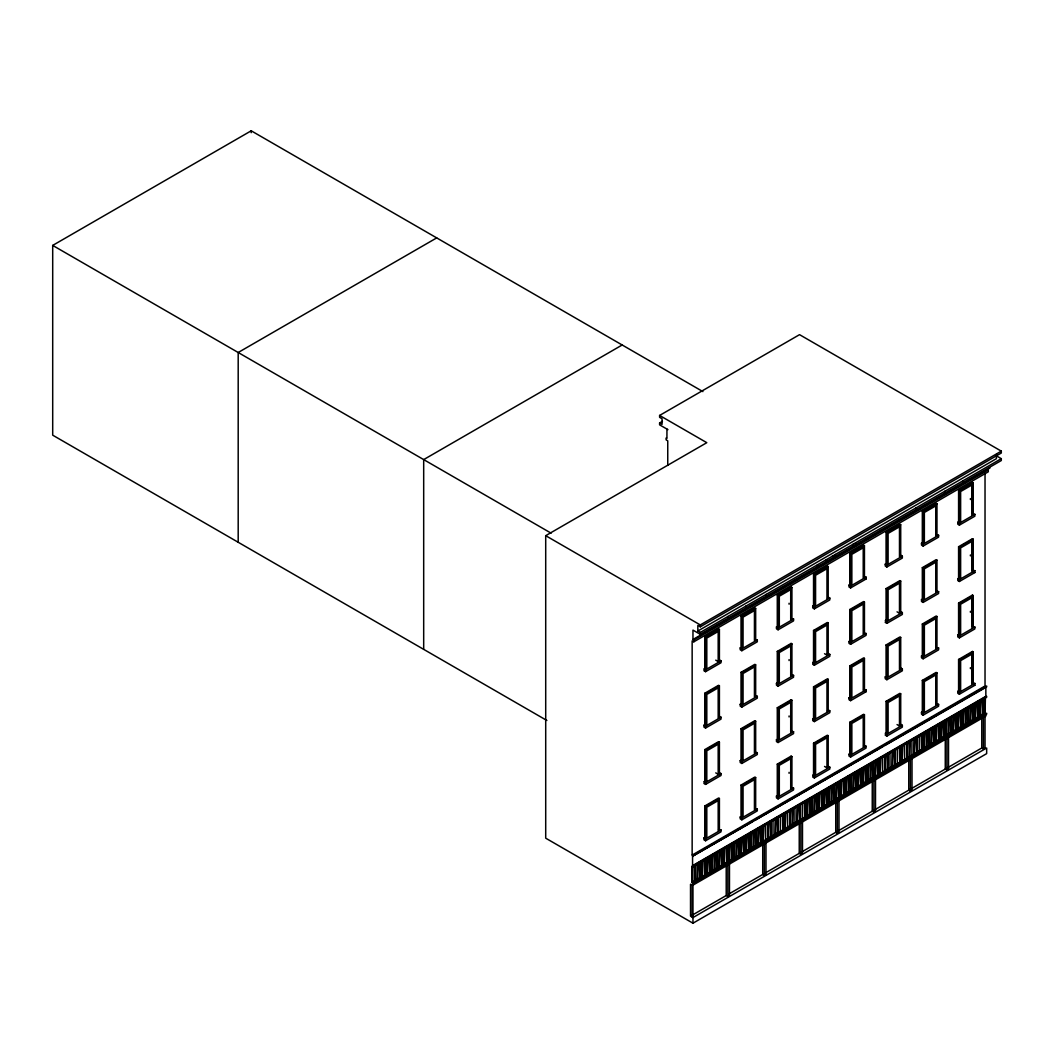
<?xml version="1.0" encoding="UTF-8"?>
<svg xmlns="http://www.w3.org/2000/svg" width="1054" height="1054" viewBox="0 0 1054 1054"><rect width="100%" height="100%" fill="white"/><g stroke="black" fill="none" stroke-linecap="round" stroke-linejoin="round"><path stroke-width="1.5" d="M546.868 720.475L52.7 435.17L52.7 245.411L251.208 130.801L702.899 391.587M436.699 237.901L238.191 352.51L238.191 542.27M622.189 344.987L423.682 459.597L423.682 649.356M667.946 429.65L659.606 424.841L659.606 422.957L662.044 424.367L662.044 418.728L659.606 417.318L659.606 415.447L799.538 334.658L1001.3 451.138L1001.3 453.022L700.291 626.814L697.84 625.404L697.84 631.03L700.291 632.44L1001.3 458.661L1001.3 460.532L700.291 634.324L700.291 632.44M659.606 422.957L662.439 421.323M807.878 816.929L985.846 714.177L985.846 716.061L692.557 885.386L690.528 884.201L690.528 916.15L692.965 917.56L986.663 747.997L986.663 753.636L692.965 923.199L545.708 838.18L545.708 535.682L706.799 442.68L659.606 415.447M545.708 535.682L700.291 624.93L1001.3 451.138M697.84 631.03L996.425 458.661L996.425 454.432M701.094 634.798L692.965 630.094L692.965 639.488L989.917 468.055M692.965 639.488L693.782 639.962L988.283 469.926L988.283 471.81L693.782 641.833L692.149 640.898L692.149 855.084L692.965 855.558L986.663 685.996L986.663 686.931L692.557 856.256L692.557 882.567L692.557 866.599M719.408 659.923L721.028 660.858L721.028 662.742L705.574 671.661L703.953 670.726L704.757 668.381L704.757 636.906L718.591 628.922L719.408 629.396L719.408 661.807M741.028 647.446L741.028 615.971L754.848 607.987L755.665 608.461L755.665 639.923L754.44 640.634L754.44 610.569L743.057 617.143L743.057 647.209L740.211 647.907L740.211 649.791L741.832 650.726L757.299 641.807L757.299 639.923L754.848 639.462L755.665 639.923M777.285 626.511L777.285 595.036L791.119 587.052L791.923 587.526L791.923 618.988L790.711 619.699L790.711 589.634L779.314 596.208L779.314 626.274L776.469 626.972L776.469 628.856L778.102 629.791L793.557 620.872L793.557 618.988L791.119 618.527L791.119 587.052M813.543 605.576L813.543 574.101L827.377 566.117L828.194 566.591L828.194 598.053L826.968 598.764L826.968 568.699L815.572 575.273L815.572 605.339L812.726 606.037L812.726 607.921L814.36 608.856L829.814 599.937L829.814 598.053L828.194 597.117M849.801 584.641L849.801 553.166L863.634 545.181L864.451 545.656L864.451 577.118L863.226 577.829L863.226 547.764L851.843 554.338L851.843 584.403L848.997 585.102L848.997 586.986L850.618 587.921L866.072 579.002L866.072 577.118L863.634 576.657L864.451 577.118M886.071 563.706L886.071 532.23L899.892 524.246L900.709 524.721L900.709 556.183L899.484 556.894L899.484 526.829L888.1 533.403L888.1 563.468L885.255 564.167L885.255 566.051L886.875 566.986L902.343 558.067L902.343 556.183L900.709 555.247M922.329 542.77L922.329 511.295L936.163 503.311L936.966 503.786L936.966 535.248L935.754 535.959L935.754 505.894L924.358 512.468L924.358 542.533L921.512 543.232L921.512 545.116L923.146 546.051L938.6 537.132L938.6 535.248L936.163 534.786L936.966 535.248M958.587 521.835L958.587 490.36L972.42 482.376L973.237 482.851L973.237 514.312L972.012 515.024L972.012 484.959L960.629 491.533L960.629 521.598L957.77 522.297L957.77 524.181L959.404 525.116L974.858 516.197L974.858 514.312L972.42 513.851L972.42 482.376M704.757 636.906L705.574 637.38L719.408 629.396M741.028 615.971L741.832 616.445L755.665 608.461M777.285 595.036L778.102 595.51L791.923 587.526M813.543 574.101L814.36 574.575L828.194 566.591M849.801 553.166L850.618 553.64L864.451 545.656M886.071 532.23L886.875 532.705L900.709 524.721M922.329 511.295L923.146 511.77L936.966 503.786M958.587 490.36L959.404 490.835L973.237 482.851M704.757 668.381L706.799 668.144L706.799 638.078L718.182 631.504L718.182 661.569L719.408 660.858L718.591 660.397M703.953 668.842L705.574 669.791L721.028 660.858M740.211 647.907L741.832 648.856L757.299 639.923M776.469 626.972L778.102 627.92L793.557 618.988M812.726 606.037L814.36 606.985L829.814 598.053M848.997 585.102L850.618 586.05L866.072 577.118M885.255 564.167L886.875 565.115L902.343 556.183M921.512 543.232L923.146 544.18L938.6 535.248M957.77 522.297L959.404 523.245L974.858 514.312M704.757 724.744L704.757 693.269L718.591 685.284L719.408 685.759L719.408 717.221L718.182 717.932L718.182 687.867L706.799 694.441L706.799 724.506L703.953 725.218L703.953 727.089L705.574 728.024L721.028 719.105L721.028 717.221L719.408 716.285M741.028 703.808L741.028 672.333L754.848 664.349L755.665 664.824L755.665 696.286L754.44 696.997L754.44 666.932L743.057 673.506L743.057 703.571L740.211 704.283L740.211 706.154L741.832 707.089L757.299 698.17L757.299 696.286L754.848 695.824L755.665 696.286M777.285 682.873L777.285 651.398L791.119 643.414L791.923 643.889L791.923 675.351L790.711 676.062L790.711 645.997L779.314 652.571L779.314 682.636L776.469 683.348L776.469 685.219L778.102 686.154L793.557 677.235L793.557 675.351L791.119 674.889L791.119 643.414M828.194 653.48L829.814 654.415L829.814 656.299L814.36 665.219L812.726 664.283L813.543 661.938L813.543 630.463L827.377 622.479L828.194 622.954L828.194 654.415L826.968 655.127L824.531 653.717M849.801 641.003L849.801 609.528L863.634 601.544L864.451 602.018L864.451 633.48L863.226 634.192L863.226 604.126L851.843 610.701L851.843 640.766L848.997 641.478L848.997 643.348L850.618 644.284L866.072 635.364L866.072 633.48L863.634 633.019L864.451 633.48M900.709 611.61L902.343 612.545L902.343 614.429L886.875 623.349L885.255 622.413L886.071 620.068L886.071 588.593L899.892 580.609L900.709 581.083L900.709 612.545L899.484 613.257L897.046 611.847M922.329 599.133L922.329 567.658L936.163 559.674L936.966 560.148L936.966 591.61L935.754 592.322L935.754 562.256L924.358 568.831L924.358 598.896L921.512 599.594L921.512 601.478L923.146 602.414L938.6 593.494L938.6 591.61L936.163 591.149L936.966 591.61M958.587 578.198L958.587 546.723L972.42 538.739L973.237 539.213L973.237 570.675L972.012 571.387L972.012 541.321L960.629 547.896L960.629 577.961L957.77 578.659L957.77 580.543L959.404 581.479L974.858 572.559L974.858 570.675L972.42 570.214L972.42 538.739M704.757 693.269L705.574 693.743L719.408 685.759M741.028 672.333L741.832 672.808L755.665 664.824M777.285 651.398L778.102 651.873L791.923 643.889M813.543 630.463L814.36 630.938L828.194 622.954M849.801 609.528L850.618 610.002L864.451 602.018M886.071 588.593L886.875 589.067L900.709 581.083M922.329 567.658L923.146 568.132L936.966 560.148M958.587 546.723L959.404 547.197L973.237 539.213M813.543 661.938L815.572 661.701L815.572 631.636L826.968 625.062L826.968 655.127M886.071 620.068L888.1 619.831L888.1 589.766L899.484 583.191L899.484 613.257M703.953 725.218L705.574 726.153L721.028 717.221M740.211 704.283L741.832 705.218L757.299 696.286M776.469 683.348L778.102 684.283L793.557 675.351M812.726 662.413L814.36 663.348L829.814 654.415M848.997 641.478L850.618 642.413L866.072 633.48M885.255 620.529L886.875 621.478L902.343 612.545M921.512 599.594L923.146 600.543L938.6 591.61M957.77 578.659L959.404 579.608L974.858 570.675M719.408 772.648L721.028 773.596L721.028 775.467L705.574 784.4L703.953 783.451L704.757 781.106L704.757 749.631L718.591 741.647L719.408 742.121L719.408 774.532M741.028 760.171L741.028 728.696L754.848 720.712L755.665 721.186L755.665 752.661L754.44 753.36L754.44 723.294L743.057 729.882L743.057 759.934L740.211 760.645L740.211 762.516L741.832 763.465L757.299 754.532L757.299 752.661L754.848 752.187L755.665 752.661M777.285 739.236L777.285 707.761L791.119 699.777L791.923 700.251L791.923 731.726L790.711 732.425L790.711 702.359L779.314 708.947L779.314 738.999L776.469 739.71L776.469 741.581L778.102 742.53L793.557 733.597L793.557 731.726L791.119 731.252L791.119 699.777M813.543 718.301L813.543 686.826L827.377 678.842L828.194 679.316L828.194 710.791L826.968 711.49L826.968 681.424L815.572 688.012L815.572 718.064L812.726 718.775L812.726 720.646L814.36 721.595L829.814 712.662L829.814 710.791L828.194 709.843M849.801 697.366L849.801 665.891L863.634 657.907L864.451 658.381L864.451 689.856L863.226 690.554L863.226 660.489L851.843 667.063L851.843 697.129L848.997 697.84L848.997 699.711L850.618 700.66L866.072 691.727L866.072 689.856L863.634 689.382L864.451 689.856M886.071 676.431L886.071 644.956L899.892 636.972L900.709 637.446L900.709 668.921L899.484 669.619L899.484 639.554L888.1 646.128L888.1 676.194L885.255 676.905L885.255 678.776L886.875 679.725L902.343 670.792L902.343 668.921L900.709 667.972M922.329 655.496L922.329 624.021L936.163 616.037L936.966 616.511L936.966 647.986L935.754 648.684L935.754 618.619L924.358 625.193L924.358 655.259L921.512 655.97L921.512 657.841L923.146 658.79L938.6 649.857L938.6 647.986L936.163 647.512L936.966 647.986M958.587 634.561L958.587 603.086L972.42 595.102L973.237 595.576L973.237 627.051L972.012 627.749L972.012 597.684L960.629 604.258L960.629 634.324L957.77 635.035L957.77 636.906L959.404 637.854L974.858 628.922L974.858 627.051L972.42 626.577L972.42 595.102M704.757 749.631L705.574 750.105L719.408 742.121M741.028 728.696L741.832 729.17L755.665 721.186M777.285 707.761L778.102 708.235L791.923 700.251M813.543 686.826L814.36 687.3L828.194 679.316M849.801 665.891L850.618 666.365L864.451 658.381M886.071 644.956L886.875 645.43L900.709 637.446M922.329 624.021L923.146 624.495L936.966 616.511M958.587 603.086L959.404 603.56L973.237 595.576M704.757 781.106L706.799 780.869L706.799 750.817L718.182 744.229L718.182 774.295L719.408 773.596L718.591 773.122M703.953 781.581L705.574 782.516L721.028 773.596M740.211 760.645L741.832 761.581L757.299 752.661M776.469 739.71L778.102 740.646L793.557 731.726M812.726 718.775L814.36 719.711L829.814 710.791M848.997 697.84L850.618 698.776L866.072 689.856M885.255 676.905L886.875 677.841L902.343 668.921M921.512 655.97L923.146 656.905L938.6 647.986M957.77 635.035L959.404 635.97L974.858 627.051M704.757 837.469L704.757 806.007L718.591 798.01L719.408 798.484L719.408 829.959L718.182 830.657L718.182 800.605L706.799 807.18L706.799 837.232L703.953 837.943L703.953 839.814L705.574 840.763L721.028 831.83L721.028 829.959L718.591 829.485L719.408 829.959M741.028 816.534L741.028 785.072L754.848 777.075L755.665 777.549L755.665 809.024L754.44 809.722L754.44 779.67L743.057 786.244L743.057 816.297L740.211 817.008L740.211 818.879L741.832 819.828L757.299 810.895L757.299 809.024L754.848 808.55L755.665 809.024M777.285 795.599L777.285 764.137L791.119 756.14L791.923 756.614L791.923 788.089L790.711 788.787L790.711 758.735L779.314 765.309L779.314 795.362L776.469 796.073L776.469 797.944L778.102 798.892L793.557 789.96L793.557 788.089L791.119 787.615L791.119 756.14M828.194 766.205L829.814 767.154L829.814 769.025L814.36 777.957L812.726 777.009L813.543 774.664L813.543 743.202L827.377 735.205L828.194 735.679L828.194 767.154L826.968 767.852L824.531 766.442M849.801 753.729L849.801 722.267L863.634 714.269L864.451 714.744L864.451 746.219L863.226 746.917L863.226 716.865L851.843 723.439L851.843 753.491L848.997 754.203L848.997 756.074L850.618 757.022L866.072 748.09L866.072 746.219L863.634 745.745L864.451 746.219M900.709 724.335L902.343 725.284L902.343 727.155L886.875 736.087L885.255 735.139L886.071 732.793L886.071 701.332L899.892 693.334L900.709 693.809L900.709 725.284L899.484 725.982L897.046 724.572M922.329 711.858L922.329 680.397L936.163 672.399L936.966 672.874L936.966 704.349L935.754 705.047L935.754 674.995L924.358 681.569L924.358 711.621L921.512 712.333L921.512 714.204L923.146 715.152L938.6 706.22L938.6 704.349L936.163 703.874L936.966 704.349M958.587 690.923L958.587 659.461L972.42 651.464L973.237 651.939L973.237 683.414L972.012 684.112L972.012 654.06L960.629 660.634L960.629 690.686L957.77 691.398L957.77 693.269L959.404 694.217L974.858 685.284L974.858 683.414L972.42 682.939L972.42 651.464M704.757 806.007L705.574 806.468L719.408 798.484M741.028 785.072L741.832 785.533L755.665 777.549M777.285 764.137L778.102 764.598L791.923 756.614M813.543 743.202L814.36 743.663L828.194 735.679M849.801 722.267L850.618 722.728L864.451 714.744M886.071 701.332L886.875 701.793L900.709 693.809M922.329 680.397L923.146 680.858L936.966 672.874M958.587 659.461L959.404 659.923L973.237 651.939M813.543 774.664L815.572 774.426L815.572 744.374L826.968 737.8L826.968 767.852M886.071 732.793L888.1 732.556L888.1 702.504L899.484 695.93L899.484 725.982M703.953 837.943L705.574 838.879L721.028 829.959M740.211 817.008L741.832 817.944L757.299 809.024M776.469 796.073L778.102 797.008L793.557 788.089M812.726 775.138L814.36 776.073L829.814 767.154M848.997 754.203L850.618 755.138L866.072 746.219M885.255 733.268L886.875 734.203L902.343 725.284M921.512 712.333L923.146 713.268L938.6 704.349M957.77 691.398L959.404 692.333L974.858 683.414M692.149 855.084L985.029 685.996L985.029 473.444M692.557 856.256L752.358 821.738M755.204 820.091L881.908 746.943M884.754 745.297L985.846 686.931L985.846 696.325L692.557 865.65M692.149 866.362L986.663 696.325L986.663 697.261L692.965 866.823L692.149 866.362L692.149 882.33L692.965 882.804L986.663 713.242L986.663 714.177L692.557 883.502L692.557 885.386M694.586 864.952L695.403 864.952L694.994 881.157L694.586 866.546M697.84 863.542L697.023 863.542L697.432 879.747L697.84 863.542L697.432 879.747M700.278 862.132L699.461 862.132L699.869 878.338L700.278 862.132L699.869 878.338M701.898 860.736L702.715 860.736L702.307 876.928L701.898 862.33M705.152 859.326L704.336 859.326L704.744 875.531L705.152 859.326L704.744 875.531M707.59 857.916L706.773 857.916L707.181 874.122L707.59 857.916L707.181 874.122M709.21 856.507L710.027 856.507L709.619 872.712L709.21 858.101M712.464 855.097L711.648 855.097L712.056 871.302L712.464 855.097L712.056 871.302M714.902 853.7L714.085 853.7L714.493 869.893L714.902 853.7L714.493 869.893M716.522 852.291L717.339 852.291L716.931 868.496L716.522 853.885M719.777 850.881L718.96 850.881L719.368 867.086L719.777 850.881L719.368 867.086M722.214 849.471L721.397 849.471L721.806 865.677L722.214 849.471L721.806 865.677M723.834 848.062L724.651 848.062L724.243 864.267L723.834 849.669M727.089 846.652L726.272 846.652L726.68 862.857L727.089 846.652L726.68 862.857M729.526 845.255L728.709 845.255L729.118 861.461L729.526 845.255L729.118 861.461M731.963 843.846L731.147 843.846L731.555 860.051L731.963 843.846L731.555 860.051M734.401 842.436L733.584 842.436L733.992 858.641L734.401 842.436L733.992 858.641M736.838 841.026L736.021 841.026L736.43 857.231L736.838 841.026L736.43 857.231M739.276 839.616L738.459 839.616L738.867 855.822L739.276 839.616L738.867 855.822M741.713 838.22L740.896 838.22L741.305 854.425L741.713 838.22L741.305 854.425M744.15 836.81L743.333 836.81L743.742 853.015L744.15 836.81L743.742 853.015M746.588 835.4L745.771 835.4L746.179 851.606L746.588 835.4L746.179 851.606M749.025 833.991L748.208 833.991L748.617 850.196L749.025 833.991L748.617 850.196M751.462 832.581L750.646 832.581L751.054 848.786L751.462 832.581L751.054 848.786M753.9 831.184L753.083 831.184L753.491 847.39L753.9 831.184L753.491 847.39M756.337 829.775L755.52 829.775L755.929 845.98L756.337 829.775L755.929 845.98M758.775 828.365L757.958 828.365L758.366 844.57L758.775 828.365L758.366 844.57M761.212 826.955L760.395 826.955L760.804 843.16L761.212 826.955L760.804 843.16M763.649 825.545L762.832 825.545L763.241 841.751L763.649 825.545L763.241 841.751M765.678 824.373L765.678 840.354M768.524 822.739L767.707 822.739L768.116 838.944L768.524 822.739L768.116 838.944M770.961 821.329L770.145 821.329L770.553 837.535L770.961 821.329L770.553 837.535M772.99 820.157L772.99 836.125M775.836 818.51L775.019 818.51L775.428 834.715L775.836 818.51L775.428 834.715M778.274 817.114L777.457 817.114L777.865 833.319L778.274 817.114L777.865 833.319M780.303 815.941L780.303 831.909M783.148 814.294L782.331 814.294L782.74 830.499L783.148 814.294L782.74 830.499M785.586 812.884L784.769 812.884L785.177 829.09L785.586 812.884L785.177 829.09M787.615 811.712L787.615 827.68M790.46 810.078L789.644 810.078L790.052 826.283L790.46 810.078L790.052 826.283M792.898 808.668L792.081 808.668L792.489 824.874L792.898 808.668L792.489 824.874M794.927 807.496L794.927 823.464M797.773 805.849L796.956 805.849L797.364 822.054L797.773 805.849L797.364 822.054M800.21 804.439L799.393 804.439L799.802 820.644L800.21 804.439L799.802 820.644M802.239 803.267L802.239 819.248M804.268 801.633L805.085 801.633L804.676 817.838L804.268 803.227M807.522 800.223L806.705 800.223L807.114 816.428L807.522 800.223L807.114 816.428M809.959 798.813L809.143 798.813L809.551 815.019L809.959 798.813L809.551 815.019M811.58 797.404L812.384 797.404L811.988 813.609L811.58 799.011M814.821 796.007L814.017 796.007L814.426 812.212L814.821 796.007L814.426 812.212M817.258 794.597L816.455 794.597L816.863 810.803L817.258 794.597L816.863 810.803M818.892 793.188L819.696 793.188L819.301 809.393L818.892 794.782M822.133 791.778L821.329 791.778L821.738 807.983L822.133 791.778L821.738 807.983M824.571 790.368L823.767 790.368L824.175 806.573L824.571 790.368L824.175 806.573M826.204 788.972L827.008 788.972L826.613 805.164L826.204 790.566M829.445 787.562L828.642 787.562L829.05 803.767L829.445 787.562L829.05 803.767M831.883 786.152L831.079 786.152L831.487 802.357L831.883 786.152L831.487 802.357M833.516 784.743L834.32 784.743L833.925 800.948L833.516 786.337M836.757 783.333L835.954 783.333L836.362 799.538L836.757 783.333L836.362 799.538M839.195 781.936L838.391 781.936L838.8 798.128L839.195 781.936L838.8 798.128M840.828 780.527L841.632 780.527L841.237 796.732L840.828 782.121M844.07 779.117L843.266 779.117L843.674 795.322L844.07 779.117L843.674 795.322M846.507 777.707L845.703 777.707L846.098 793.912L846.507 777.707L846.098 793.912M848.944 776.297L848.141 776.297L848.536 792.503L848.944 776.297L848.536 792.503M851.382 774.888L850.578 774.888L850.973 791.093L851.382 774.888L850.973 791.093M853.819 773.491L853.015 773.491L853.411 789.696L853.819 773.491L853.411 789.696M856.256 772.081L855.453 772.081L855.848 788.287L856.256 772.081L855.848 788.287M858.694 770.672L857.89 770.672L858.285 786.877L858.694 770.672L858.285 786.877M861.131 769.262L860.327 769.262L860.723 785.467L861.131 769.262L860.723 785.467M863.569 767.852L862.765 767.852L863.16 784.057L863.569 767.852L863.16 784.057M866.006 766.456L865.202 766.456L865.597 782.661L866.006 766.456L865.597 782.661M868.443 765.046L867.64 765.046L868.035 781.251L868.443 765.046L868.035 781.251M870.881 763.636L870.077 763.636L870.472 779.841L870.881 763.636L870.472 779.841M873.318 762.226L872.514 762.226L872.91 778.432L873.318 762.226L872.91 778.432M875.755 760.817L874.952 760.817L875.347 777.022L875.755 760.817L875.347 777.022M878.193 759.42L877.389 759.42L877.784 775.625L878.193 759.42L877.784 775.625M880.63 758.01L879.826 758.01L880.222 774.216L880.63 758.01L880.222 774.216M882.659 756.838L882.659 772.806M885.505 755.191L884.688 755.191L885.096 771.396L885.505 755.191L885.096 771.396M887.942 753.781L887.125 753.781L887.534 769.987L887.942 753.781L887.534 769.987M889.971 752.609L889.971 768.59M892.817 750.975L892 750.975L892.409 767.18L892.817 750.975L892.409 767.18M895.254 749.565L894.438 749.565L894.846 765.771L895.254 749.565L894.846 765.771M897.283 748.393L897.283 764.361M900.129 746.746L899.312 746.746L899.721 762.951L900.129 746.746L899.721 762.951M902.567 745.349L901.75 745.349L902.158 761.555L902.567 745.349L902.158 761.555M904.595 744.177L904.595 760.145M907.441 742.53L906.624 742.53L907.033 758.735L907.441 742.53L907.033 758.735M909.879 741.12L909.062 741.12L909.47 757.325L909.879 741.12L909.47 757.325M911.908 739.948L911.908 755.916M914.753 738.314L913.937 738.314L914.345 754.519L914.753 738.314L914.345 754.519M917.191 736.904L916.374 736.904L916.782 753.109L917.191 736.904L916.782 753.109M919.22 735.732L919.22 751.7M921.249 734.085L922.066 734.085L921.657 750.29L921.249 735.679M924.503 732.675L923.686 732.675L924.094 748.88L924.503 732.675L924.094 748.88M926.94 731.278L926.123 731.278L926.532 747.484L926.94 731.278L926.532 747.484M928.561 729.869L929.378 729.869L928.969 746.074L928.561 731.463M931.815 728.459L930.998 728.459L931.407 744.664L931.815 728.459L931.407 744.664M934.252 727.049L933.436 727.049L933.844 743.254L934.252 727.049L933.844 743.254M935.873 725.639L936.69 725.639L936.281 741.845L935.873 727.247M939.127 724.243L938.31 724.243L938.719 740.448L939.127 724.243L938.719 740.448M941.565 722.833L940.748 722.833L941.156 739.038L941.565 722.833L941.156 739.038M943.185 721.423L944.002 721.423L943.593 737.629L943.185 723.018M946.439 720.014L945.622 720.014L946.031 736.219L946.439 720.014L946.031 736.219M948.877 718.604L948.06 718.604L948.468 734.809L948.877 718.604L948.468 734.809M950.497 717.207L951.314 717.207L950.906 733.413L950.497 718.802M953.751 715.798L952.935 715.798L953.343 732.003L953.751 715.798L953.343 732.003M956.189 714.388L955.372 714.388L955.78 730.593L956.189 714.388L955.78 730.593M958.626 712.978L957.809 712.978L958.218 729.184L958.626 712.978L958.218 729.184M961.064 711.569L960.247 711.569L960.655 727.774L961.064 711.569L960.655 727.774M963.501 710.172L962.684 710.172L963.092 726.364L963.501 710.172L963.092 726.364M965.938 708.762L965.121 708.762L965.53 724.968L965.938 708.762L965.53 724.968M968.376 707.353L967.559 707.353L967.967 723.558L968.376 707.353L967.967 723.558M970.813 705.943L969.996 705.943L970.405 722.148L970.813 705.943L970.405 722.148M973.25 704.533L972.434 704.533L972.842 720.738L973.25 704.533L972.842 720.738M975.688 703.123L974.871 703.123L975.279 719.329L975.688 703.123L975.279 719.329M978.125 701.727L977.308 701.727L977.717 717.932L978.125 701.727L977.717 717.932M980.563 700.317L979.746 700.317L980.154 716.522L980.563 700.317L980.154 716.522M983 698.907L982.183 698.907L982.591 715.113L983 698.907L982.591 715.113M692.149 882.33L985.029 712.767M985.029 697.261L985.029 713.703L985.437 697.037M692.557 883.502L779.407 833.358M782.252 831.725L805.032 818.563M691.938 915.333L726.048 895.636M728.881 894.003L762.977 874.319M765.823 872.672L981.775 747.997L983.408 748.933L985.029 747.997L985.029 716.061L983.408 716.997L983.408 748.933M727.84 896.48L729.473 895.544L729.473 863.595L727.84 864.543L727.84 896.48L726.219 895.544L726.219 865.202M764.348 875.4L765.981 874.464L765.981 842.515L764.348 843.463L764.348 875.4L762.727 874.464L762.727 844.122M800.856 854.32L802.489 853.384L802.489 821.448L800.856 822.384L800.856 854.32L799.235 853.384L799.235 823.042M837.363 833.24L838.997 832.304L838.997 800.368L837.363 801.303L837.363 833.24L835.743 832.304L835.743 801.962M873.871 812.173L875.505 811.224L875.505 779.288L873.871 780.223L873.871 812.173L872.251 811.224L872.251 780.882M910.379 791.093L912.013 790.144L912.013 758.208L910.379 759.144L910.379 791.093L908.759 790.144L908.759 759.802M946.887 770.013L948.521 769.077L948.521 737.128L946.887 738.077L946.887 770.013L945.267 769.077L945.267 738.735M995.622 455.381L1001.3 458.661M987.466 469.465L988.283 469.926M972.42 513.851L973.237 514.312M972.42 570.214L973.237 570.675M973.237 571.624L974.858 572.559M972.42 626.577L973.237 627.051M832.489 555.642L835.335 557.289L835.335 554.47M864.451 578.066L866.072 579.002M899.892 612.084L900.709 612.545M972.42 682.939L973.237 683.414M973.237 684.349L974.858 685.284M984.62 713.005L985.437 713.466M791.119 618.527L791.923 618.988M827.377 653.954L828.194 654.415M864.451 690.792L866.072 691.727M899.892 724.809L900.709 725.284M52.7 245.411L551.11 533.166M791.119 674.889L791.923 675.351M715.745 660.16L718.182 661.569M791.119 731.252L791.923 731.726M827.377 766.68L828.194 767.154M791.119 787.615L791.923 788.089M715.745 772.885L718.182 774.295M985.029 696.799L985.029 713.703M981.775 717.655L981.775 747.997M970.391 498.582L970.391 499.517M970.391 554.944L970.391 555.88M970.391 611.307L970.391 612.255M970.391 667.669L970.391 668.618M963.066 480.729L963.066 483.549M959.404 490.835L959.404 522.297M959.404 523.245L959.404 525.116M959.404 547.197L959.404 578.659M959.404 579.608L959.404 581.479M959.404 603.56L959.404 635.035M959.404 635.97L959.404 637.854M959.404 659.923L959.404 691.398M959.404 692.333L959.404 694.217M950.906 717.431L950.906 733.413M945.161 491.059L945.161 493.878M943.593 721.661L943.593 737.629M936.281 725.877L936.281 741.845M928.969 730.106L928.969 746.074M923.146 511.77L923.146 543.232M923.146 544.18L923.146 546.051M923.146 568.132L923.146 599.594M923.146 600.543L923.146 602.414M923.146 624.495L923.146 655.97M923.146 656.905L923.146 658.79M923.146 680.858L923.146 712.333M923.146 713.268L923.146 715.152M921.657 734.322L921.657 750.29M915.873 507.975L915.873 510.795M886.875 532.705L886.875 564.167M886.875 565.115L886.875 566.986M886.875 589.067L886.875 620.529M886.875 621.478L886.875 623.349M886.875 645.43L886.875 676.905M886.875 677.841L886.875 679.725M886.875 701.793L886.875 733.268M886.875 734.203L886.875 736.087M855.677 542.731L855.677 545.55M853.239 544.141L853.239 546.96M850.618 553.64L850.618 585.102M850.618 586.05L850.618 587.921M850.618 610.002L850.618 641.478M850.618 642.413L850.618 644.284M850.618 666.365L850.618 697.84M850.618 698.776L850.618 700.66M850.618 722.728L850.618 754.203M850.618 755.138L850.618 757.022M841.237 780.764L841.237 796.732M833.925 784.98L833.925 800.948M826.613 789.196L826.613 805.164M826.389 559.648L826.389 562.454M819.301 793.425L819.301 809.393M817.443 564.812L817.443 567.632M814.36 574.575L814.36 606.037M814.36 606.985L814.36 608.856M814.36 630.938L814.36 662.413M814.36 663.348L814.36 665.219M814.36 687.3L814.36 718.775M814.36 719.711L814.36 721.595M814.36 743.663L814.36 775.138M814.36 776.073L814.36 777.957M811.988 797.641L811.988 813.609M804.676 801.87L804.676 817.838M789.077 603.257L789.077 604.192M789.077 659.62L789.077 660.555M789.077 715.982L789.077 716.931M789.077 772.345L789.077 773.293M778.102 595.51L778.102 626.972M778.102 627.92L778.102 629.791M778.102 651.873L778.102 683.348M778.102 684.283L778.102 686.154M778.102 708.235L778.102 739.71M778.102 740.646L778.102 742.53M778.102 764.598L778.102 796.073M778.102 797.008L778.102 798.892M766.179 594.403L766.179 597.223M745.85 606.142L745.85 608.962M741.832 616.445L741.832 647.907M741.832 648.856L741.832 650.726M741.832 672.808L741.832 704.283M741.832 705.218L741.832 707.089M741.832 729.17L741.832 760.645M741.832 761.581L741.832 763.465M741.832 785.533L741.832 817.008M741.832 817.944L741.832 819.828M727.945 616.471L727.945 619.291M724.243 848.299L724.243 864.267M716.931 852.528L716.931 868.496M709.619 856.744L709.619 872.712M705.574 637.38L705.574 668.842M705.574 669.791L705.574 671.661M705.574 693.743L705.574 725.218M705.574 726.153L705.574 728.024M705.574 750.105L705.574 781.581M705.574 782.516L705.574 784.4M705.574 806.468L705.574 837.943M705.574 838.879L705.574 840.763M702.307 860.96L702.307 876.928M700.291 624.93L700.291 626.814M694.994 865.189L694.994 881.157M693.782 639.962L693.782 641.833M692.965 855.558L692.965 856.494M692.965 882.804L692.965 883.739M692.965 917.56L692.965 923.199M667.749 465.381L667.749 440.809L666.115 439.874L666.115 437.99L666.932 438.464L666.932 429.07M251.208 130.801L251.208 132.685M692.965 884.675L692.149 885.149L692.149 917.085L692.965 916.611L692.965 884.675"/></g></svg>
